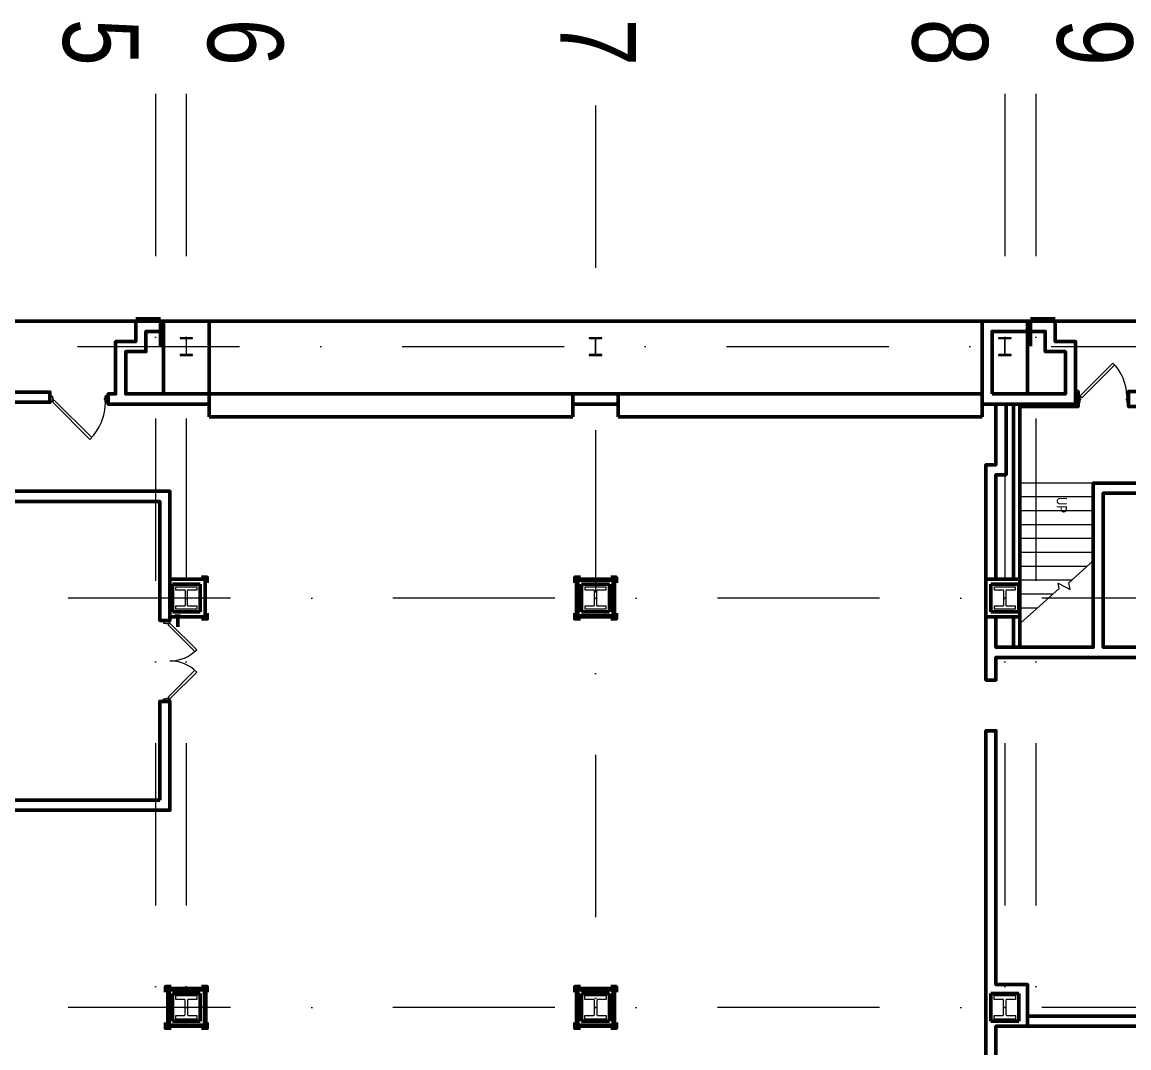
# Model space of a CAD drawing. Header units: inches. Extents: x -399 to 3145, y -842 to 1753.
# Drawn here: x 842 to 1718, y 940 to 1752 of the extents above; entities that cross this region are included whole.
import ezdxf

# ---------------------------------------------------------------- set-up
doc = ezdxf.new("R2010")
doc.units = ezdxf.units.IN
doc.header["$MEASUREMENT"] = 0
doc.linetypes.add('IMPORT-DGN Style 4 _2_', pattern=[256.963558, 128.401528, -64.200764, 0.160502, -64.200764])
for name, color, linetype, lineweight in [('Level 10', 7, 'Continuous', 9), ('Level 11', 252, 'Continuous', 30), ('Level 12', 7, 'Continuous', 9), ('Level 20', 7, 'Continuous', 9), ('Level 25', 7, 'Continuous', 9), ('Level 28', 7, 'Continuous', 9)]:
    doc.layers.add(name, color=color, linetype=linetype, lineweight=lineweight)
doc.styles.add('Arial_2', font='arial.ttf', dxfattribs={"width": 0.8, "height": 11490.38961})
doc.styles.add('Arial_3', font='arial.ttf', dxfattribs={"width": 0.826773, "height": 1535.99688})

# ---------------------------------------------------------------- blocks, each defined once
blk = doc.blocks.new('1st-Floor-WCB_dwg_14W342-825230-Level 1')
at = {"layer": 'Level 12'}
for p, q in [((-3, 0), (3, 0)), ((0, 3), (0, -3)), ((3.6, -4.8), (6.9, -4.8))]:
    blk.add_line(p, q, dxfattribs=at)
at = {"layer": 'Level 12', "flags": 128}
for points in [[(-53.3, -49.9), (-53.3, -25), (-53.3, 0), (-53.3, 25), (-53.3, 49.9)], [(-53.3, 49.9), (-49.6, 49.9), (-45.9, 49.9), (-42.2, 49.9), (-38.5, 49.9)], [(-38.5, 49.9), (-38.5, 39.8), (-38.5, 29.6), (-38.5, 19.5), (-38.5, 9.3)], [(-33.9, 4.8), (-17, 4.8), (0, 4.8), (17, 4.8), (33.9, 4.8)], [(38.5, 9.3), (38.5, 19.5), (38.5, 29.6), (38.5, 39.8), (38.5, 49.9)], [(38.5, 49.9), (42.2, 49.9), (45.9, 49.9), (49.6, 49.9), (53.3, 49.9)], [(53.3, 49.9), (53.3, 25), (53.3, 0), (53.3, -25), (53.3, -49.9)], [(-38.5, -49.9), (-42.2, -49.9), (-45.9, -49.9), (-49.6, -49.9), (-53.3, -49.9)], [(-38.5, -9.3), (-38.5, -19.5), (-38.5, -29.6), (-38.5, -39.8), (-38.5, -49.9)], [(33.9, -4.8), (17, -4.8), (0, -4.8), (-17, -4.8), (-33.9, -4.8)], [(38.5, -49.9), (38.5, -39.8), (38.5, -29.6), (38.5, -19.5), (38.5, -9.3)], [(53.3, -49.9), (49.6, -49.9), (45.9, -49.9), (42.2, -49.9), (38.5, -49.9)]]:
    blk.add_lwpolyline(points, dxfattribs=at)
at = {"layer": 'Level 12'}
for centre, start, end in [((-33.9, 9.3), 180, 270), ((33.9, 9.3), 270, 360), ((-33.9, -9.3), 90, 180), ((33.9, -9.3), 0, 90)]:
    blk.add_arc(centre, 4.57, start, end, dxfattribs=at)
blk = doc.blocks.new('1st-Floor-WCB_dwg_14W426-825231-Level 1')
at = {"layer": 'Level 12'}
for p, q in [((-3, 0), (3, 0)), ((0, 3), (0, -3))]:
    blk.add_line(p, q, dxfattribs=at)
at = {"layer": 'Level 12', "flags": 128}
for points in [[(-57.2, -51.1), (-57.2, -25.5), (-57.2, 0), (-57.2, 25.5), (-57.2, 51.1)], [(-57.2, 51.1), (-52.5, 51.1), (-47.8, 51.1), (-43.1, 51.1), (-38.5, 51.1)], [(-38.5, 51.1), (-38.5, 40.7), (-38.5, 30.3), (-38.5, 19.9), (-38.5, 9.5)], [(-34.7, 5.7), (-17.3, 5.7), (0, 5.7), (17.3, 5.7), (34.7, 5.7)], [(38.5, 9.5), (38.5, 19.9), (38.5, 30.3), (38.5, 40.7), (38.5, 51.1)], [(38.5, 51.1), (43.1, 51.1), (47.8, 51.1), (52.5, 51.1), (57.2, 51.1)], [(57.2, 51.1), (57.2, 25.5), (57.2, 0), (57.2, -25.5), (57.2, -51.1)], [(-38.5, -51.1), (-43.1, -51.1), (-47.8, -51.1), (-52.5, -51.1), (-57.2, -51.1)], [(-38.5, -9.5), (-38.5, -19.9), (-38.5, -30.3), (-38.5, -40.7), (-38.5, -51.1)], [(34.7, -5.7), (17.3, -5.7), (0, -5.7), (-17.3, -5.7), (-34.7, -5.7)], [(38.5, -51.1), (38.5, -40.7), (38.5, -30.3), (38.5, -19.9), (38.5, -9.5)], [(57.2, -51.1), (52.5, -51.1), (47.8, -51.1), (43.1, -51.1), (38.5, -51.1)]]:
    blk.add_lwpolyline(points, dxfattribs=at)
at = {"layer": 'Level 12'}
for centre, start, end in [((-34.7, 9.5), 180, 270), ((34.7, 9.5), 270, 360), ((-34.7, -9.5), 90, 180), ((34.7, -9.5), 0, 90)]:
    blk.add_arc(centre, 3.81, start, end, dxfattribs=at)
blk = doc.blocks.new('1st-Floor-WCB_dwg_14W61-825238-Level 1')
at = {"layer": 'Level 12'}
for p, q in [((-3, 0), (3, 0)), ((0, 3), (0, -3))]:
    blk.add_line(p, q, dxfattribs=at)
at = {"layer": 'Level 12', "flags": 128}
for points in [[(-38.5, 30.5), (-39.4, 30.5), (-40.4, 30.5), (-41.3, 30.5), (-42.3, 30.5)], [(-42.3, 30.5), (-42.3, 15.2), (-42.3, 0), (-42.3, -15.2), (-42.3, -30.5)], [(-38.5, 4.2), (-38.5, 10.8), (-38.5, 17.3), (-38.5, 23.9), (-38.5, 30.5)], [(35.4, 1.1), (17.7, 1.1), (0, 1.1), (-17.7, 1.1), (-35.4, 1.1)], [(42.3, 30.5), (41.3, 30.5), (40.4, 30.5), (39.4, 30.5), (38.5, 30.5)], [(38.5, 30.5), (38.5, 23.9), (38.5, 17.3), (38.5, 10.8), (38.5, 4.2)], [(42.3, -30.5), (42.3, -15.2), (42.3, 0), (42.3, 15.2), (42.3, 30.5)], [(-42.3, -30.5), (-41.3, -30.5), (-40.4, -30.5), (-39.4, -30.5), (-38.5, -30.5)], [(-38.5, -30.5), (-38.5, -23.9), (-38.5, -17.3), (-38.5, -10.8), (-38.5, -4.2)], [(-35.4, -1.1), (-17.7, -1.1), (0, -1.1), (17.7, -1.1), (35.4, -1.1)], [(38.5, -4.2), (38.5, -10.8), (38.5, -17.3), (38.5, -23.9), (38.5, -30.5)], [(38.5, -30.5), (39.4, -30.5), (40.4, -30.5), (41.3, -30.5), (42.3, -30.5)]]:
    blk.add_lwpolyline(points, dxfattribs=at)
at = {"layer": 'Level 12'}
for centre, start, end in [((-35.4, 4.2), 180, 270), ((35.4, 4.2), 270, 360), ((-35.4, -4.2), 90, 180), ((35.4, -4.2), 0, 90)]:
    blk.add_arc(centre, 3.05, start, end, dxfattribs=at)

msp = doc.modelspace()

# ---------------------------------------------------------------- linework, layer by layer
at = {"layer": 'Level 10', "color": 40, "linetype": 'IMPORT-DGN Style 4 _2_'}
for p, q in [((947.57, 1695), (947.57, -842)), ((972.07, 1695), (972.07, -842)), ((1620.07, 1695), (1620.07, -842)), ((1644.57, 1695), (1644.57, -842)), ((1296.07, 1685.81), (1296.07, -842)), ((-398.93, 1495), (3062.67, 1495)), ((3062.67, 1296), (-398.93, 1296)), ((3062.67, 972), (-398.93, 972))]:
    msp.add_line(p, q, dxfattribs=at)
at = {"layer": 'Level 20', "color": 40}
for p, q in [((1690.07, 1387), (1632.07, 1387)), ((1690.07, 1376), (1632.07, 1376)), ((1690.07, 1365), (1632.07, 1365)), ((1690.07, 1354), (1632.07, 1354)), ((1690.07, 1343), (1632.07, 1343)), ((1690.07, 1332), (1632.07, 1332)), ((1685.19, 1321), (1632.07, 1321)), ((1673, 1310), (1632.07, 1310)), ((1658.06, 1299), (1632.07, 1299)), ((1645.79, 1288), (1632.07, 1288))]:
    msp.add_line(p, q, dxfattribs=at)
at = {"layer": 'Level 20', "color": 40, "flags": 128}
msp.add_lwpolyline([(1632.39, 1275.99), (1663.1, 1303.51), (1662.46, 1307.68), (1671.74, 1302.87), (1670.78, 1308), (1690.29, 1325.6)], dxfattribs=at)
at = {"layer": 'Level 25', "color": 2, "lineweight": 13, "flags": 128}
for points in [[(1707.15, 1480.53), (1680.98, 1454.37), (1679.57, 1455.78), (1705.73, 1481.94)], [(864.07, 1455.25), (864.07, 1455.75), (866.07, 1455.75), (866.07, 1454), (866.57, 1454), (866.57, 1453), (866.07, 1453), (866.07, 1451.25), (864.07, 1451.25), (864.07, 1451.75)], [(1678.07, 1455.28), (1678.07, 1455.78), (1679.57, 1455.78), (1679.57, 1453.78), (1680.07, 1453.78), (1680.07, 1452.78), (1679.57, 1452.78), (1679.57, 1450.78), (1678.07, 1450.78), (1678.07, 1451.28)], [(1718.07, 1455.28), (1718.07, 1455.78), (1716.57, 1455.78), (1716.57, 1453.78), (1716.07, 1453.78), (1716.07, 1452.78), (1716.57, 1452.78), (1716.57, 1450.78), (1718.07, 1450.78), (1718.07, 1451.28)], [(897.18, 1422.97), (867.48, 1452.66), (866.07, 1451.25), (895.77, 1421.55)], [(954.57, 1278.22), (954.07, 1278.22), (954.07, 1276.22), (956.07, 1276.22), (956.07, 1275.72), (957.07, 1275.72), (957.07, 1276.22), (959.07, 1276.22), (959.07, 1278.22), (958.57, 1278.22)], [(978.87, 1253.59), (957.66, 1274.81), (959.07, 1276.22), (980.28, 1255.01)], [(978.87, 1238.85), (957.66, 1217.63), (959.07, 1216.22), (980.28, 1237.43)], [(954.57, 1214.22), (954.07, 1214.22), (954.07, 1216.22), (956.07, 1216.22), (956.07, 1216.72), (957.07, 1216.72), (957.07, 1216.22), (959.07, 1216.22), (959.07, 1214.22), (958.57, 1214.22)]]:
    msp.add_lwpolyline(points, dxfattribs=at)
at = {"layer": 'Level 25', "color": 50, "lineweight": 30, "flags": 128}
msp.add_lwpolyline([(910.07, 1455.25), (910.07, 1455.75), (908.07, 1455.75), (908.07, 1454), (907.57, 1454), (907.57, 1453), (908.07, 1453), (908.07, 1451.25), (910.07, 1451.25), (910.07, 1451.75)], dxfattribs=at)
at = {"layer": 'Level 25', "color": 2, "lineweight": 13}
for centre, radius, start, end in [((1679.57, 1455.78), 37, 359.99996, 45), ((866.07, 1451.25), 42, 315, 0), ((959.07, 1276.22), 30, 269.95381, 315), ((959.07, 1216.22), 30, 45, 90.04619)]:
    msp.add_arc(centre, radius, start, end, dxfattribs=at)
at = {"layer": 'Level 28', "color": 3, "lineweight": 50}
for p, q in [((951.69, 1517), (932.07, 1517)), ((1640.44, 1517), (1660.07, 1517)), ((932.07, 1515), (688.07, 1515)), ((951.69, 1515), (951.69, 1495.37)), ((954.07, 1515), (954.07, 1457.5)), ((1638.07, 1515), (1638.07, 1457.5)), ((1640.44, 1515), (1640.44, 1495.37)), ((1904.07, 1514.99), (1660.07, 1514.99)), ((990.07, 1439.5), (990.07, 1457.5)), ((1278.07, 1457.5), (990.07, 1457.5)), ((1278.07, 1439.5), (1278.07, 1457.5)), ((1278.07, 1457.5), (1314.07, 1457.5)), ((1314.07, 1439.5), (1314.07, 1457.5)), ((1602.07, 1457.5), (1314.07, 1457.5)), ((1602.07, 1439.5), (1602.07, 1457.5)), ((1278.07, 1449.5), (1314.07, 1449.5)), ((1627.07, 1449.5), (1627.07, 1311)), ((1632.07, 1257), (1632.07, 1449.5)), ((990.07, 1439.5), (1278.07, 1439.5)), ((1314.07, 1439.5), (1602.07, 1439.5)), ((961.07, 1285), (961.07, 1307)), ((983.07, 1307), (961.07, 1307)), ((983.07, 1285), (983.07, 1307)), ((1281.07, 1281), (1281.07, 1311)), ((1311.07, 1311), (1281.07, 1311)), ((1282.07, 1310), (1282.07, 1282)), ((1282.07, 1310), (1310.07, 1310)), ((1285.07, 1285), (1285.07, 1307)), ((1307.07, 1307), (1285.07, 1307)), ((1307.07, 1285), (1307.07, 1307)), ((1310.07, 1282), (1310.07, 1310)), ((1311.07, 1281), (1311.07, 1311)), ((1609.07, 1285), (1609.07, 1307)), ((1631.07, 1307), (1609.07, 1307)), ((1631.07, 1285), (1631.07, 1307)), ((961.07, 1285), (983.07, 1285)), ((963.01, 1281.66), (967.51, 1281.66)), ((965.26, 1281.66), (965.26, 1273.29)), ((1281.07, 1281), (1311.07, 1281)), ((1282.07, 1282), (1310.07, 1282)), ((1285.07, 1285), (1307.07, 1285)), ((1609.07, 1285), (1631.07, 1285)), ((1627.07, 1281), (1627.07, 1257)), ((957.45, 957), (957.45, 987)), ((987.45, 987), (957.45, 987)), ((958.45, 986), (958.45, 958)), ((958.45, 986), (986.45, 986)), ((961.07, 961), (961.07, 983)), ((983.07, 983), (961.07, 983)), ((983.07, 961), (983.07, 983)), ((986.45, 958), (986.45, 986)), ((987.45, 957), (987.45, 987)), ((1281.07, 957), (1281.07, 987)), ((1311.07, 987), (1281.07, 987)), ((1282.07, 986), (1282.07, 958)), ((1282.07, 986), (1310.07, 986)), ((1285.07, 961), (1285.07, 983)), ((1307.07, 983), (1285.07, 983)), ((1307.07, 961), (1307.07, 983)), ((1310.07, 958), (1310.07, 986)), ((1311.07, 957), (1311.07, 987)), ((1609.07, 961), (1609.07, 983)), ((1631.07, 983), (1609.07, 983)), ((1631.07, 961), (1631.07, 983)), ((957.45, 957), (987.45, 957)), ((958.45, 958), (986.45, 958)), ((961.07, 961), (983.07, 961)), ((1281.07, 957), (1311.07, 957)), ((1282.07, 958), (1310.07, 958)), ((1285.07, 961), (1307.07, 961)), ((1609.07, 961), (1631.07, 961))]:
    msp.add_line(p, q, dxfattribs=at)
at = {"layer": 'Level 28', "color": 3, "lineweight": 50, "flags": 128}
for points in [[(1602.07, 1515), (990.07, 1515), (990.07, 1449.5), (910.07, 1449.5), (910.07, 1457.5), (916.07, 1457.5), (916.07, 1499), (932.07, 1499), (932.07, 1515), (990.07, 1515)], [(954.07, 1507), (940.07, 1507), (940.07, 1491), (924.07, 1491), (924.07, 1457.5), (990.07, 1457.5)], [(1676.07, 1459.5), (1678.07, 1459.5), (1678.07, 1447.5), (1632.07, 1447.5)], [(1888.07, 1459.5), (1718.07, 1459.5), (1718.07, 1447.5), (1753.07, 1447.5)], [(1605.07, 1311), (1605.07, 1401.5), (1613.07, 1401.5), (1613.07, 1449.5)], [(1613.07, 1311), (1613.07, 1393.5), (1621.07, 1393.5), (1621.07, 1449.5)], [(1613.07, 1281), (1613.07, 1257), (1690.07, 1257), (1690.07, 1387), (1753.07, 1387), (1753.07, 1398.25), (1761.07, 1398.25), (1761.07, 1379), (1698.07, 1379), (1698.07, 1257), (1745.07, 1257), (1745.07, 965)], [(706.39, 726.59), (706.39, 730.59), (794.07, 730.59), (794.07, 751), (794.07, 1385), (802.07, 1385), (802.07, 1380.5), (959.07, 1380.5), (959.07, 1278.22), (951.07, 1278.22), (951.07, 1372.5), (802.07, 1372.5), (802.07, 1136), (951.07, 1136)], [(959.07, 1281), (987.07, 1281), (987.07, 1311), (959.07, 1311)], [(988.57, 1308), (988.57, 1312.5), (984.07, 1312.5)], [(1284.07, 1312.5), (1279.57, 1312.5), (1279.57, 1308)], [(1312.57, 1308), (1312.57, 1312.5), (1308.07, 1312.5)], [(1632.07, 1311), (1605.07, 1311), (1605.07, 1281), (1632.07, 1281)], [(984.07, 1279.5), (988.57, 1279.5), (988.57, 1284)], [(1279.57, 1284), (1279.57, 1279.5), (1284.07, 1279.5)], [(1308.07, 1279.5), (1312.57, 1279.5), (1312.57, 1284)], [(1605.07, 1281), (1605.07, 1231), (1613.07, 1231), (1613.07, 1249), (1737.07, 1249)], [(1638.07, 957), (1638.07, 990), (1613.07, 990), (1613.07, 1191), (1605.07, 1191), (1605.07, 824.5), (1613.07, 824.5), (1613.07, 829), (1857.07, 829), (1857.07, 842), (1849.07, 842), (1849.07, 837), (1613.07, 837), (1613.07, 957), (1861.06, 957), (1861.06, 965), (1638.07, 965), (1737.07, 965), (1737.07, 1249)], [(934.07, 735), (934.07, 725), (938.07, 725), (938.07, 702), (946.07, 702), (946.07, 725), (963.57, 725), (963.57, 748), (1012.07, 748), (1012.07, 756), (802.07, 756), (802.07, 1128), (959.07, 1128), (959.07, 1214.22), (951.07, 1214.22), (951.07, 1136)], [(960.07, 988.5), (955.57, 988.5), (955.57, 984)], [(988.57, 984), (988.57, 988.5), (984.07, 988.5)], [(1284.07, 988.5), (1279.57, 988.5), (1279.57, 984)], [(1312.57, 984), (1312.57, 988.5), (1308.07, 988.5)], [(955.57, 960), (955.57, 955.5), (960.07, 955.5)], [(984.07, 955.5), (988.57, 955.5), (988.57, 960)], [(1279.57, 960), (1279.57, 955.5), (1284.07, 955.5)], [(1308.07, 955.5), (1312.57, 955.5), (1312.57, 960)]]:
    msp.add_lwpolyline(points, dxfattribs=at)
for points in [[(1676.07, 1449.5), (1676.07, 1499), (1660.07, 1499), (1660.07, 1515), (1602.07, 1515), (1602.07, 1449.5)], [(1610.07, 1457.5), (1610.07, 1507), (1652.07, 1507), (1652.07, 1491), (1668.07, 1491), (1668.07, 1457.5)], [(792.07, 1451), (792.07, 1459), (864.07, 1459), (864.07, 1451)]]:
    msp.add_lwpolyline(points, close=True, dxfattribs=at)

# ---------------------------------------------------------------- block references
at = {"xscale": 0.1640419947506442, "yscale": 0.1640419947506442, "zscale": 0.1640419947506442, "rotation": 270}
for name, p in [('1st-Floor-WCB_dwg_14W61-825238-Level 1', (972.07, 1495)), ('1st-Floor-WCB_dwg_14W61-825238-Level 1', (1296.07, 1495)), ('1st-Floor-WCB_dwg_14W61-825238-Level 1', (1620.07, 1495)), ('1st-Floor-WCB_dwg_14W342-825230-Level 1', (972.07, 1296)), ('1st-Floor-WCB_dwg_14W342-825230-Level 1', (1296.07, 1296)), ('1st-Floor-WCB_dwg_14W342-825230-Level 1', (1620.07, 1296)), ('1st-Floor-WCB_dwg_14W426-825231-Level 1', (972.07, 972)), ('1st-Floor-WCB_dwg_14W426-825231-Level 1', (1296.07, 972)), ('1st-Floor-WCB_dwg_14W426-825231-Level 1', (1620.07, 972))]:
    msp.add_blockref(name, p, dxfattribs=at)

# ---------------------------------------------------------------- texts
at = {"layer": 'Level 11', "color": 2, "lineweight": 9, "char_height": 59.85, "width": 44.64, "attachment_point": 1, "rotation": 270, "line_spacing_factor": 0.939198, "style": 'Arial_2'}
for s, insert in [('5', (934.31, 1754.47)), ('6', (1048.86, 1754.47)), ('7', (1328.06, 1754.47)), ('8', (1606.81, 1754.47)), ('9', (1721.36, 1754.47))]:
    msp.add_mtext(s, dxfattribs=dict(at, insert=insert))
at = {"layer": 'Level 20', "color": 2, "insert": (1669.21, 1369.58), "char_height": 8, "width": 14.9838, "attachment_point": 2, "rotation": 270, "line_spacing_factor": 0.936784, "style": 'Arial_3'}
msp.add_mtext('UP', dxfattribs=at)

doc.saveas('drawing.dxf')
